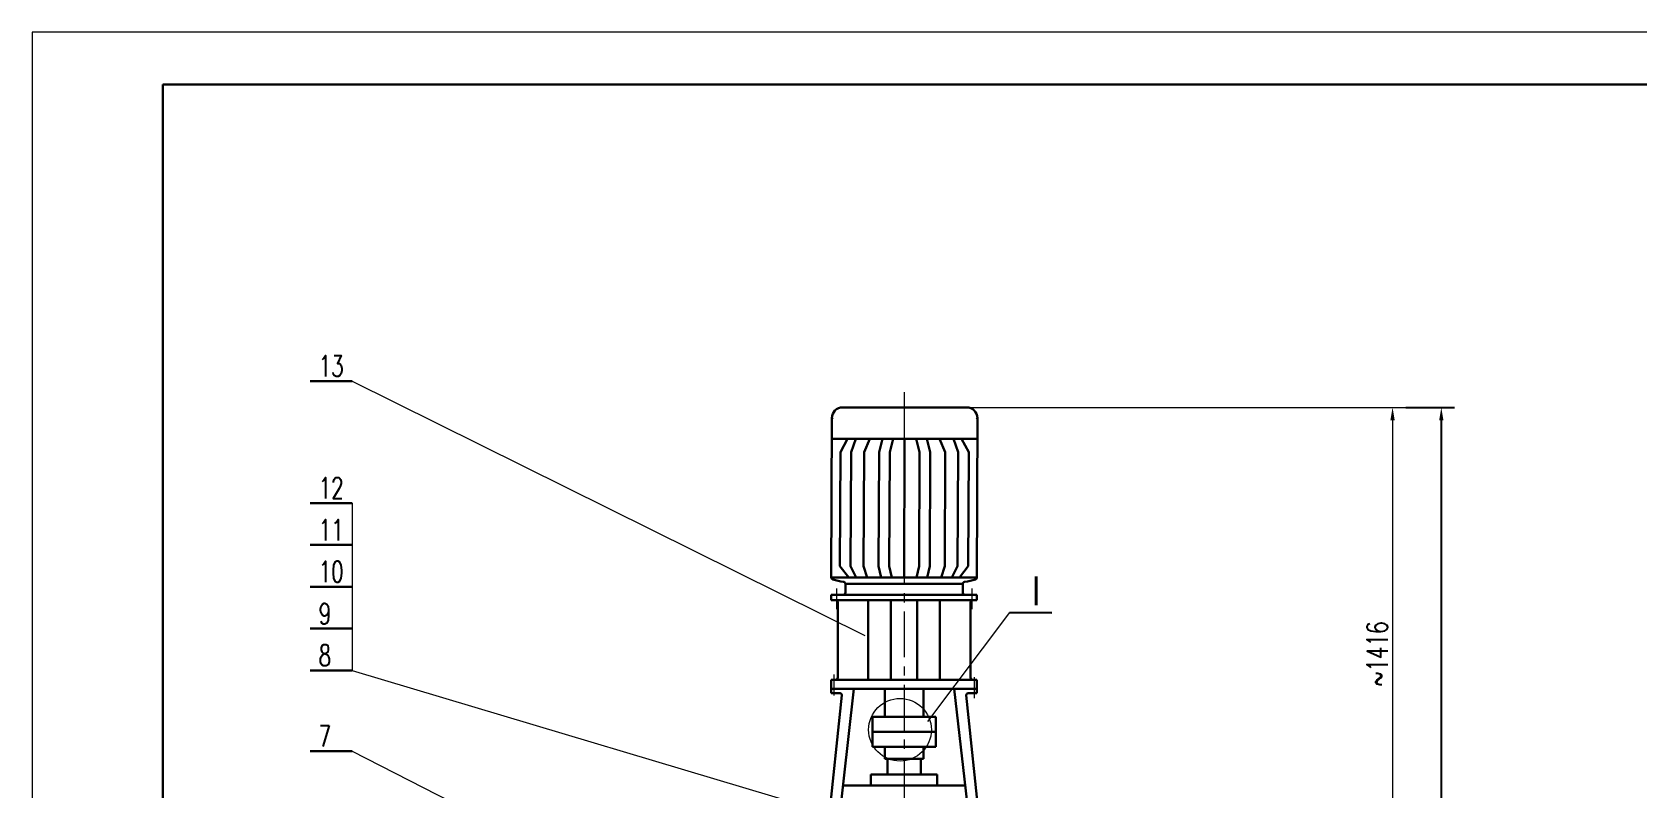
# Model space of a CAD drawing. Extents: x 0 to 594, y 0 to 841.
# Drawn here: x 0 to 307.3, y 696.2 to 841 of the extents above; entities that cross this region are included whole.
import ezdxf

# ---------------------------------------------------------------- set-up
doc = ezdxf.new("R2010")
doc.units = 0
doc.header["$LTSCALE"] = 7
doc.header["$MEASUREMENT"] = 0
doc.linetypes.add('CENTER', pattern=[2, 1.25, -0.25, 0.25, -0.25])
doc.linetypes.add('DASHED', pattern=[0.75, 0.5, -0.25])
doc.layers.get('DEFPOINTS').update_dxf_attribs({"color": 2, "linetype": 'DASHED', "lineweight": 13})
for name, color, linetype, lineweight in [('CEN', 1, 'CENTER', 13), ('DIM', 4, 'CONTINUOUS', 13), ('FULL', 7, 'CONTINUOUS', 30), ('THIN', 3, 'CONTINUOUS', 13), ('斜线', 6, 'CONTINUOUS', 13)]:
    doc.layers.add(name, color=color, linetype=linetype, lineweight=lineweight)
doc.styles.add('HZ6', font='romans.shx', dxfattribs={"width": 0.7, "height": 6, "bigfont": 'hztxt.shx'})
doc.styles.add('RMO4', font='romans.shx', dxfattribs={"width": 0.7, "height": 4})
doc.styles.get("Standard").update_dxf_attribs({"font": 'SIMFANG.TTF', "width": 0.7, "height": 6})
doc.dimstyles.get("Standard").update_dxf_attribs({"dimtxt": 0.18, "dimasz": 0.18, "dimexe": 0.18, "dimexo": 0.0625, "dimgap": 0.09, "dimtad": 0, "dimtih": 1, "dimtoh": 1, "dimdec": 4, "dimzin": 0, "dimdsep": 46, "dimtxsty": 'Standard', "dimcen": 0.09, "dimadec": 0, "dimazin": 0, "dimtfac": 1, "dimtdec": 4, "dimtofl": 0, "dimtmove": 0, "dimatfit": 3, "dimfxl": 0, "dimtolj": 1, "dimtzin": 0, "dimarcsym": 0})

# ---------------------------------------------------------------- blocks, each defined once
blk = doc.blocks.new('*D134')
at = {"layer": 'DEFPOINTS', "color": 0}
for p in [(262.84, 769.2), (184.81, 458.1), (269.67, 458.1)]:
    blk.add_point(p, dxfattribs=at)
at = {"layer": 'DIM', "color": 0, "lineweight": -2}
for p, q in [((262.91, 769.2), (272.17, 769.2)), ((269.67, 766.7), (269.67, 460.6)), ((184.87, 458.1), (272.17, 458.1))]:
    blk.add_line(p, q, dxfattribs=at)
at = {"layer": 'DIM', "color": 0}
for points in [[(269.26, 766.7), (270.09, 766.7), (269.67, 769.2)], [(269.26, 460.6), (270.09, 460.6), (269.67, 458.1)]]:
    blk.add_solid(points, dxfattribs=at)
at = {"layer": 'DIM', "color": 0, "insert": (266.77, 632.11), "char_height": 4, "attachment_point": 5, "rotation": 90, "style": 'RMO4'}
blk.add_mtext('\\A1;~3785', dxfattribs=at)

msp = doc.modelspace()

# ---------------------------------------------------------------- linework, layer by layer
at = {"layer": 'CEN'}
msp.add_line((166.8714, 772.14083), (166.8714, 448.69428), dxfattribs=at)
at = {"layer": 'CEN', "linetype": 'CENTER'}
for p, q in [((153.9099, 734.56277), (153.9099, 730.58665)), ((179.8329, 734.56277), (179.8329, 730.58665)), ((153.39699, 718.09019), (153.39699, 714.11407)), ((180.28831, 717.57771), (180.28831, 713.60159))]:
    msp.add_line(p, q, dxfattribs=at)
at = {"layer": 'DIM'}
for p, q in [((178.91423, 769.20144), (262.84251, 769.20144)), ((260.34251, 766.70144), (260.34251, 677.68237))]:
    msp.add_line(p, q, dxfattribs=at)
msp.add_solid([(259.92585, 766.70144), (260.75918, 766.70144), (260.34251, 769.20144)], dxfattribs=at)
at = {"layer": 'FULL'}
for p, q in [((584, 831), (25, 831)), ((25, 831), (25, 10)), ((53.23144, 774.24516), (61.23144, 774.24516)), ((155.93615, 769.20144), (155.09601, 769.20144)), ((155.93615, 769.20144), (166.8714, 769.20144)), ((178.01159, 769.20144), (167.07634, 769.20144)), ((178.01159, 769.20144), (178.85173, 769.20144)), ((152.94337, 736.64894), (153.04584, 767.15127)), ((180.79943, 736.64894), (180.9019, 767.15127)), ((156.13554, 763.1671), (153.32138, 763.1671)), ((154.68598, 760.63644), (156.06577, 763.1671)), ((156.13554, 763.1671), (167.07079, 763.1671)), ((156.73615, 760.63644), (157.60576, 763.1671)), ((159.19636, 760.63644), (160.32025, 763.1671)), ((167.27573, 763.1671), (160.32025, 763.1671)), ((162.06661, 760.63644), (162.73317, 763.1671)), ((164.11678, 760.63644), (164.78334, 763.1671)), ((166.97387, 763.1671), (166.8714, 736.64894)), ((178.21098, 763.1671), (167.27573, 763.1671)), ((169.83096, 760.63644), (169.1644, 763.1671)), ((171.88113, 760.63644), (171.21457, 763.1671)), ((174.75138, 760.63644), (173.62749, 763.1671)), ((177.21159, 760.63644), (176.34198, 763.1671)), ((179.26176, 760.63644), (177.88197, 763.1671)), ((178.21098, 763.1671), (181.02514, 763.1671)), ((154.58351, 738.80654), (154.68598, 760.63644)), ((156.63368, 738.80654), (156.73615, 760.63644)), ((159.09389, 738.80654), (159.19636, 760.63644)), ((161.96414, 738.80654), (162.06661, 760.63644)), ((164.01431, 738.80654), (164.11678, 760.63644)), ((169.72849, 738.80654), (169.83096, 760.63644)), ((171.77867, 738.80654), (171.88113, 760.63644)), ((174.64891, 738.80654), (174.75138, 760.63644)), ((177.10912, 738.80654), (177.21159, 760.63644)), ((179.15929, 738.80654), (179.26176, 760.63644)), ((53.23144, 750.89773), (61.23144, 750.89773)), ((53.23144, 742.89773), (61.23144, 742.89773)), ((154.58351, 738.80654), (156.28312, 736.64894)), ((156.63368, 738.80654), (157.71729, 736.64894)), ((159.09389, 738.80654), (159.79365, 736.64894)), ((161.96414, 738.80654), (162.4756, 736.64894)), ((164.01431, 738.80654), (164.52578, 736.64894)), ((169.72849, 738.80654), (169.21703, 736.64894)), ((171.77867, 738.80654), (171.2672, 736.64894)), ((174.64891, 738.80654), (173.94915, 736.64894)), ((177.10912, 738.80654), (176.02551, 736.64894)), ((179.15929, 738.80654), (177.45969, 736.64894)), ((53.23144, 734.89773), (61.23144, 734.89773)), ((152.94337, 736.64894), (172.42867, 736.64894)), ((155.64858, 735.44728), (178.09423, 735.44728)), ((155.64858, 735.44728), (155.64858, 733.78456)), ((180.79943, 736.64894), (161.31413, 736.64894)), ((178.09423, 735.44728), (178.09423, 733.78456)), ((152.93022, 733.37453), (152.93022, 732.33697)), ((155.23854, 733.37453), (152.93022, 733.37453)), ((153.75029, 732.33697), (152.93022, 732.33697)), ((153.75029, 732.33697), (180.40255, 732.33697)), ((154.16032, 731.92694), (154.16032, 717.52333)), ((155.2386, 733.37453), (180.81259, 733.37453)), ((160.01655, 732.33697), (160.01655, 717.1133)), ((164.34592, 732.33697), (164.34592, 717.1133)), ((169.39688, 732.33697), (169.39688, 717.1133)), ((173.72625, 732.33697), (173.72625, 717.1133)), ((178.50426, 733.37453), (180.81259, 733.37453)), ((179.58248, 731.92694), (179.58248, 717.52333)), ((179.99252, 732.33697), (180.81259, 732.33697)), ((180.81259, 733.37453), (180.81259, 732.33697)), ((187.11004, 729.94593), (195.11002, 729.93023)), ((53.23144, 726.89773), (61.23144, 726.89773)), ((53.23144, 718.89773), (61.23144, 718.89773)), ((152.93022, 717.1133), (152.93022, 715.37345)), ((153.75029, 717.1133), (152.93022, 717.1133)), ((153.75029, 717.1133), (179.99252, 717.1133)), ((179.99252, 717.1133), (180.81259, 717.1133)), ((180.81259, 717.1133), (180.81259, 715.37345)), ((154.97394, 714.137), (151.29767, 679.10361)), ((157.27439, 715.37345), (152.78447, 675.73592)), ((166.8714, 715.37345), (152.93022, 715.37345)), ((152.93022, 715.37345), (152.93022, 714.55338)), ((152.93022, 714.55338), (154.56396, 714.55338)), ((152.93022, 714.55338), (154.56396, 714.55338)), ((154.56396, 714.55338), (152.93022, 714.55338)), ((163.18109, 715.37345), (163.18109, 710.01634)), ((166.8714, 715.37345), (180.81259, 715.37345)), ((166.8714, 715.37345), (180.81259, 715.37345)), ((166.8714, 715.37345), (180.81259, 715.37345)), ((170.56171, 715.37345), (170.56171, 710.01634)), ((176.46841, 715.37345), (180.95833, 675.73592)), ((178.76886, 714.137), (182.44513, 679.10361)), ((180.81259, 714.55338), (179.17884, 714.55338)), ((179.17884, 714.55338), (180.81259, 714.55338)), ((180.81259, 714.55338), (179.17884, 714.55338)), ((180.81259, 714.55338), (179.17884, 714.55338)), ((179.17884, 714.55338), (180.81259, 714.55338)), ((180.81259, 714.55338), (179.17884, 714.55338)), ((180.81259, 715.37345), (180.81259, 714.55338)), ((180.81259, 715.37345), (180.81259, 714.55338)), ((180.81259, 715.37345), (180.81259, 714.55338)), ((160.79566, 710.01634), (169.33161, 710.01634)), ((160.79566, 710.01634), (160.79566, 704.29489)), ((172.94714, 710.01634), (164.41119, 710.01634)), ((172.94714, 710.01634), (172.94714, 704.29489)), ((160.79566, 707.15561), (169.33161, 707.15561)), ((172.94714, 707.15561), (164.41119, 707.15561)), ((172.94714, 704.29489), (160.79566, 704.29489)), ((160.79566, 704.29489), (172.94714, 704.29489)), ((163.18109, 704.29489), (163.18109, 701.99708)), ((170.56171, 704.29489), (170.56171, 701.99708)), ((53.23144, 703.46197), (61.23144, 703.46197)), ((170.56171, 701.99708), (163.18109, 701.99708)), ((163.18109, 701.99708), (170.56171, 701.99708)), ((163.6714, 701.99708), (163.6714, 698.96241)), ((170.0714, 701.99708), (170.0714, 698.96241)), ((160.52077, 698.96241), (172.16684, 698.96241)), ((160.52077, 696.83854), (160.52077, 698.96241)), ((173.22203, 698.96241), (161.57596, 698.96241)), ((173.22203, 696.83854), (173.22203, 698.96241)), ((166.8714, 696.83854), (155.17486, 696.83854)), ((166.8714, 696.83854), (178.56794, 696.83854))]:
    msp.add_line(p, q, dxfattribs=at)
for centre, radius, start, end in [((155.09601, 767.15127), 2.05017, 90, 180), ((178.85173, 767.15127), 2.05017, 360, 90), ((153.45587, 766.91325), 0.41003, 119.4190032, 180), ((180.49187, 766.91325), 0.41003, 0, 60.5809968), ((153.3534, 736.64894), 0.41003, 180, 253.4326922), ((156.38312, 746.83313), 11.03533, 253.4326922, 264.0466171), ((155.23854, 735.44728), 0.41003, 0, 90), ((178.50426, 735.44728), 0.41003, 90, 180), ((177.35968, 746.83313), 11.03533, 275.9533829, 286.5673078), ((180.3894, 736.64894), 0.41003, 286.5673078, 0), ((153.75029, 731.92694), 0.41003, 0, 90), ((155.23854, 733.78456), 0.41003, 270, 0), ((178.50426, 733.78456), 0.41003, 180, 270), ((179.99252, 731.92694), 0.41003, 90, 180), ((153.75029, 717.52333), 0.41003, 270, 0), ((179.99252, 717.52333), 0.41003, 180, 270), ((154.56396, 714.14335), 0.41003, 359.1130256, 90), ((179.17884, 714.14335), 0.41003, 90, 180.8869744), ((179.17884, 714.14335), 0.41003, 90, 180.8869744)]:
    msp.add_arc(centre, radius, start, end, dxfattribs=at)
at = {"layer": 'THIN'}
for p, q in [((594, 841), (0, 841)), ((0, 841), (0, 0)), ((171.41376, 709.12047), (187.11004, 729.94593))]:
    msp.add_line(p, q, dxfattribs=at)
msp.add_circle((166.0855, 707.53805), 6, dxfattribs=at)
at = {"layer": '斜线'}
for p, q in [((61.23144, 774.24516), (159.37391, 725.56918)), ((61.23144, 750.89773), (61.23144, 718.89773)), ((61.23144, 718.89773), (165.24252, 687.83521)), ((61.23144, 703.46197), (117.98312, 674.43737))]:
    msp.add_line(p, q, dxfattribs=at)

# ---------------------------------------------------------------- texts
at = {"layer": 'DIM', "style": 'RMO4', "width": 0.7}
for s, p in [('13', (54.82521, 775.11138)), ('12', (54.82521, 751.76396)), ('11', (54.82521, 743.76396)), ('10', (54.82521, 735.76396)), ('9', (54.82521, 727.76396)), ('8', (54.82521, 719.76396)), ('7', (54.82521, 704.3282))]:
    msp.add_text(s, height=4, dxfattribs=at).set_placement(p)
at = {"layer": 'DIM', "insert": (257.44251, 722.03819), "char_height": 4, "attachment_point": 5, "rotation": 90, "style": 'RMO4'}
msp.add_mtext('~1416', dxfattribs=at)
at = {"layer": 'FULL', "style": 'HZ6', "text_generation_flag": 2, "width": 0.7}
msp.add_text('I', height=5.48571, rotation=359.8875801, dxfattribs=at).set_placement((192.78136, 731.33806))

# ---------------------------------------------------------------- dimensions: what is measured, and where the dimension line sits
at = {"layer": 'DIM'}
dim = msp.add_linear_dim(base=(269.67203, 458.09817), p1=(262.84251, 769.20144), p2=(184.80676, 458.09817), angle=90, text='~3785', dimstyle='Standard', override={"dimasz": 2.5, "dimexe": 2.5, "dimgap": 0.9, "dimtad": 1, "dimtih": 0, "dimtoh": 0, "dimdec": 0, "dimtxsty": 'RMO4', "dimtfac": 2}, dxfattribs=at)
dim.commit()
dim.dimension.update_dxf_attribs({"geometry": '*D134', "text_midpoint": (269.67203, 632.11471), "dimtype": 160})

doc.saveas('drawing.dxf')
